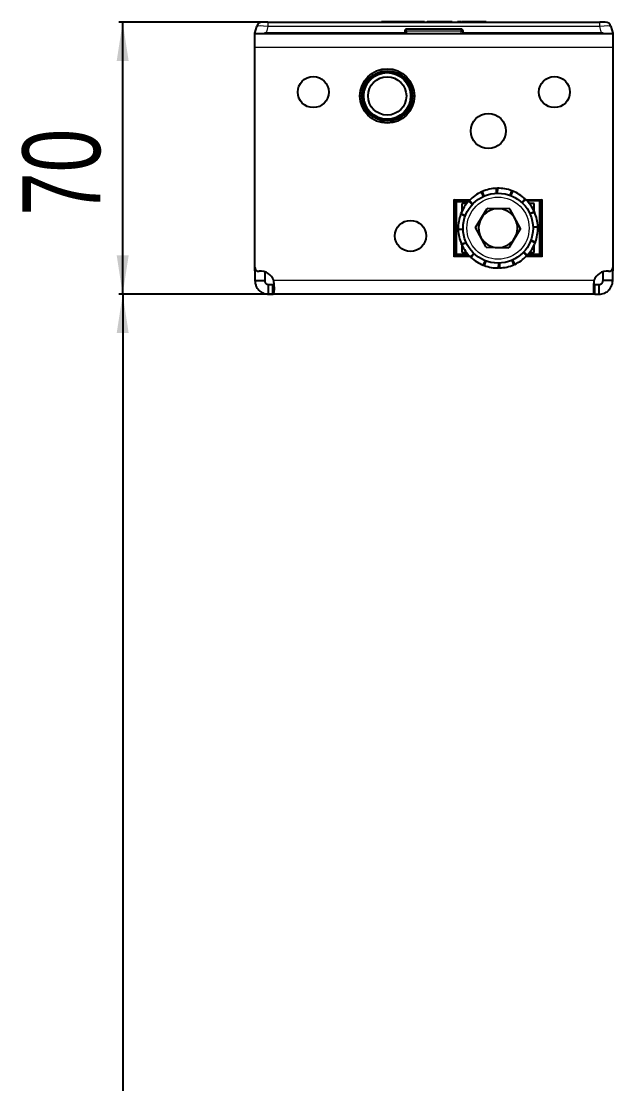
# Model space of a CAD drawing. Header units: millimetres. Extents: x 0 to 2835, y -808 to 618.
# Drawn here: x 3.3 to 155.4, y -125.1 to 148.2 of the extents above; entities that cross this region are included whole.
import ezdxf

# ---------------------------------------------------------------- set-up
doc = ezdxf.new("R2010")
doc.units = ezdxf.units.MM
doc.layers.add('FORMAT', color=7, linetype='Continuous')
doc.styles.add('SLDTEXTSTYLE0', font='TXT', dxfattribs={"width": 0.75})
doc.dimstyles.new('SLDDIMSTYLE0', dxfattribs={"dimtxt": 20, "dimasz": 10, "dimexe": 0, "dimexo": 0.0625, "dimgap": 5, "dimtad": 2, "dimdec": 1, "dimrnd": 1e-09, "dimzin": 12, "dimdsep": 46, "dimtxsty": 'SLDTEXTSTYLE0', "dimsah": 1, "dimcen": 0.09, "dimadec": 0, "dimazin": 3, "dimtfac": 1, "dimtofl": 0, "dimtmove": 0, "dimatfit": 3, "dimfxl": 0, "dimfrac": 2, "dimtolj": 1, "dimtzin": 12, "dimarcsym": 0})

# ---------------------------------------------------------------- blocks, each defined once
blk = doc.blocks.new('_D_5')
at = {"layer": 'FORMAT'}
for p, q in [((65.28, 147.96), (28.38, 147.96)), ((29.38, 77.96), (29.38, 147.96)), ((67.96, 77.96), (28.38, 77.96))]:
    blk.add_line(p, q, dxfattribs=at)
for points in [[(29.38, 147.96), (27.84, 137.96), (30.92, 137.96)], [(29.38, 77.96), (30.92, 87.96), (27.84, 87.96)]]:
    blk.add_solid(points, dxfattribs=at)
at = {"layer": 'FORMAT', "insert": (3.6, 98.18), "char_height": 20, "attachment_point": 1, "rotation": 90, "style": 'SLDTEXTSTYLE0'}
blk.add_mtext('70', dxfattribs=at)
blk = doc.blocks.new('_D_6')
at = {"layer": 'FORMAT'}
for p, q in [((67.96, 77.96), (28.38, 77.96)), ((29.38, 77.96), (29.38, -738.04)), ((67.96, -738.04), (28.38, -738.04))]:
    blk.add_line(p, q, dxfattribs=at)
for points in [[(29.38, 77.96), (27.84, 67.96), (30.92, 67.96)], [(29.38, -738.04), (30.92, -728.04), (27.84, -728.04)]]:
    blk.add_solid(points, dxfattribs=at)
at = {"layer": 'FORMAT', "insert": (3.6, -352.21), "char_height": 20, "attachment_point": 1, "rotation": 90, "style": 'SLDTEXTSTYLE0'}
blk.add_mtext('816', dxfattribs=at)

msp = doc.modelspace()

# ---------------------------------------------------------------- linework, layer by layer
at = {"color": 7, "linetype": 'Continuous', "lineweight": 25}
for p, q in [((66.74, 147.96), (65.29, 147.96)), ((66.74, 147.96), (152.04, 147.96)), ((95.96, 148.16), (95.96, 147.96)), ((101.61, 148.16), (101.67, 148.16)), ((101.67, 148.16), (101.67, 147.96)), ((101.67, 148.16), (102.8, 148.16)), ((102.8, 148.16), (102.8, 147.96)), ((102.8, 148.16), (105.47, 148.16)), ((105.47, 148.16), (105.47, 147.96)), ((105.47, 148.16), (106.96, 148.16)), ((106.96, 148.16), (106.96, 147.96)), ((107.77, 148.19), (107.77, 147.96)), ((111.24, 148.16), (114.07, 148.16)), ((114.07, 148.16), (114.07, 147.96)), ((115.21, 148.16), (115.21, 147.96)), ((115.46, 148.16), (115.46, 147.96)), ((116.7, 148.16), (116.7, 147.96)), ((117.13, 148.16), (122.38, 148.16)), ((122.81, 148.16), (122.81, 147.96)), ((153.48, 147.96), (152.04, 147.96)), ((63.39, 145.16), (63.84, 146.85)), ((63.39, 144.96), (63.39, 145.16)), ((63.39, 141.46), (63.39, 144.96)), ((155.39, 144.96), (63.39, 144.96)), ((101.89, 145.16), (66.28, 145.16)), ((101.89, 145.66), (101.89, 145.16)), ((101.89, 144.96), (101.89, 145.16)), ((116.39, 146.16), (102.39, 146.16)), ((116.89, 145.16), (116.89, 145.66)), ((152.49, 145.16), (116.89, 145.16)), ((116.89, 144.96), (116.89, 145.16)), ((154.93, 146.85), (155.39, 145.16)), ((155.39, 145.16), (155.39, 144.96)), ((155.39, 144.96), (155.39, 141.46)), ((63.39, 84.86), (63.39, 141.46)), ((155.39, 141.46), (155.39, 84.86)), ((122.12, 103.14), (121.6, 104.27)), ((121.83, 104.37), (122.24, 103.19)), ((125.54, 103.95), (125.49, 105.2)), ((125.74, 105.21), (125.66, 103.96)), ((129.01, 103.4), (129.44, 104.57)), ((129.67, 104.49), (129.12, 103.36)), ((114.89, 101.96), (114.54, 102.31)), ((118.4, 101.96), (114.89, 101.96)), ((114.89, 101.96), (114.89, 87.96)), ((115.24, 101.61), (114.89, 101.96)), ((117.8, 101.26), (116.64, 101.26)), ((116.64, 99.38), (116.64, 101.26)), ((119.28, 101.07), (118.36, 101.92)), ((118.54, 102.1), (119.37, 101.17)), ((118.89, 101.71), (118.89, 101.44)), ((132, 101.57), (132.85, 102.48)), ((133.03, 102.31), (132.09, 101.48)), ((136.89, 101.96), (133.37, 101.96)), ((135.14, 101.26), (133.97, 101.26)), ((135.14, 99.38), (135.14, 101.26)), ((137.24, 102.31), (136.89, 101.96)), ((136.89, 101.96), (136.89, 87.96)), ((117.44, 98.08), (116.27, 98.52)), ((116.36, 98.75), (117.49, 98.2)), ((120.11, 95.09), (123.12, 100.03)), ((128.89, 99.89), (123.12, 100.03)), ((131.66, 94.83), (128.89, 99.89)), ((134.06, 98.72), (135.2, 99.25)), ((135.3, 99.02), (134.11, 98.61)), ((115.64, 94.82), (116.89, 94.74)), ((116.89, 94.61), (115.64, 94.57)), ((122.88, 90.03), (120.11, 95.09)), ((131.66, 94.83), (128.66, 89.9)), ((134.88, 95.31), (136.13, 95.36)), ((136.13, 95.11), (134.88, 95.18)), ((116.47, 90.9), (117.66, 91.31)), ((117.71, 91.2), (116.57, 90.68)), ((116.64, 88.66), (116.64, 90.54)), ((135.41, 91.17), (134.28, 91.72)), ((134.33, 91.84), (135.5, 91.41)), ((135.14, 88.66), (135.14, 90.54)), ((114.89, 87.96), (114.54, 87.61)), ((115.24, 88.31), (114.89, 87.96)), ((114.89, 87.96), (118.4, 87.96)), ((116.64, 88.66), (117.8, 88.66)), ((118.74, 87.61), (119.68, 88.44)), ((119.77, 88.36), (118.92, 87.44)), ((122.88, 90.03), (128.66, 89.9)), ((133.24, 87.82), (132.4, 88.76)), ((132.49, 88.85), (133.41, 88)), ((132.89, 88.21), (132.89, 88.48)), ((136.89, 87.96), (133.37, 87.96)), ((133.97, 88.66), (135.14, 88.66)), ((136.89, 87.96), (136.54, 88.31)), ((137.24, 87.61), (136.89, 87.96)), ((63.39, 83.96), (63.39, 84.86)), ((122.1, 85.44), (122.65, 86.56)), ((122.77, 86.52), (122.33, 85.35)), ((126.03, 84.71), (126.11, 85.96)), ((126.23, 85.97), (126.28, 84.72)), ((129.94, 85.55), (129.53, 86.73)), ((129.65, 86.78), (130.17, 85.65)), ((155.39, 84.86), (155.39, 83.96)), ((63.39, 83.96), (63.39, 81.46)), ((65.89, 83.74), (65.89, 81.46)), ((152.89, 81.46), (152.89, 83.74)), ((155.39, 81.46), (155.39, 83.96)), ((63.39, 81.46), (65.89, 81.46)), ((66.89, 80.46), (67.97, 80.46)), ((66.89, 77.96), (66.89, 80.46)), ((67.97, 77.96), (67.97, 80.46)), ((150.8, 77.96), (150.8, 80.46)), ((150.8, 80.46), (151.89, 80.46)), ((151.89, 77.96), (151.89, 80.46)), ((155.39, 81.46), (152.89, 81.46)), ((66.89, 77.96), (67.97, 77.96)), ((150.8, 77.96), (67.97, 77.96)), ((150.8, 77.96), (151.89, 77.96))]:
    msp.add_line(p, q, dxfattribs=at)
at = {"color": 8, "linetype": 'Continuous', "lineweight": 18}
for p, q in [((66.74, 147.96), (66.74, 146.85)), ((98.07, 148.16), (98.07, 147.96)), ((108.88, 148.16), (108.88, 147.96)), ((111.24, 148.16), (111.24, 147.96)), ((117.13, 148.16), (117.13, 147.96)), ((122.38, 148.16), (122.38, 147.96)), ((152.04, 146.85), (152.04, 147.96)), ((66.74, 146.85), (66.28, 145.16)), ((152.04, 146.85), (66.74, 146.85)), ((102.39, 145.66), (101.89, 145.66)), ((102.39, 145.66), (102.39, 146.16)), ((102.39, 145.66), (102.39, 144.96)), ((116.39, 145.66), (102.39, 145.66)), ((116.39, 145.66), (116.39, 146.16)), ((116.39, 144.96), (116.39, 145.66)), ((116.39, 145.66), (116.89, 145.66)), ((152.49, 145.16), (152.04, 146.85)), ((155.39, 141.46), (63.39, 141.46)), ((114.54, 87.61), (114.54, 102.31)), ((114.54, 102.31), (118.74, 102.31)), ((118.09, 101.61), (115.24, 101.61)), ((115.24, 101.61), (115.24, 88.31)), ((132.69, 102.31), (133.03, 102.31)), ((133.03, 102.31), (137.24, 102.31)), ((136.54, 88.31), (136.54, 101.96)), ((137.24, 102.31), (137.24, 87.61)), ((118.74, 87.61), (114.54, 87.61)), ((115.24, 88.31), (118.09, 88.31)), ((119.08, 87.61), (118.74, 87.61)), ((137.24, 87.61), (133.03, 87.61)), ((133.69, 88.31), (136.54, 88.31)), ((63.95, 83.96), (63.39, 83.96)), ((155.39, 83.96), (154.83, 83.96)), ((150.55, 81.46), (68.22, 81.46))]:
    msp.add_line(p, q, dxfattribs=at)
at = {"color": 7, "linetype": 'Continuous', "lineweight": 25}
for centre, radius in [((78.39, 129.96), 4), ((97.39, 128.96), 7), ((97.39, 128.96), 6.5), ((97.39, 128.96), 6), ((140.39, 129.96), 4), ((97.39, 128.96), 4.93), ((123.39, 119.96), 4.5), ((125.89, 94.96), 9), ((103.39, 92.96), 4)]:
    msp.add_circle(centre, radius, dxfattribs=at)
at = {"color": 8, "linetype": 'Continuous', "lineweight": 18}
for centre, radius in [((97.39, 128.96), 6.25), ((125.89, 94.96), 8)]:
    msp.add_circle(centre, radius, dxfattribs=at)
at = {"color": 7, "linetype": 'Continuous', "lineweight": 25}
for centre, radius, start, end in [((65.29, 146.46), 1.5, 90, 165), ((153.48, 146.46), 1.5, 15, 90), ((102.39, 145.66), 0.5, 90, 180), ((116.39, 145.66), 0.5, 0, 90), ((125.89, 94.96), 10.25, 114.7104, 135.8145), ((125.89, 94.96), 10.25, 92.2104, 113.3145), ((125.89, 94.96), 10.25, 69.7104, 90.8145), ((125.89, 94.96), 10.25, 47.2104, 68.3145), ((125.89, 94.96), 10.25, 137.2104, 158.3145), ((125.89, 94.96), 10.25, 24.7104, 45.8145), ((125.89, 94.96), 10.25, 159.7104, 180.8145), ((125.89, 94.96), 5, 88.6784, 148.6784), ((125.89, 94.96), 5, 28.6784, 88.6784), ((125.89, 94.96), 10.25, 2.2104, 23.3145), ((125.89, 94.96), 5, 148.6784, 208.6784), ((125.89, 94.96), 5, 328.6784, 28.6784), ((125.89, 94.96), 10.25, 182.2104, 203.3145), ((125.89, 94.96), 10.25, 339.7104, 0.8145), ((125.89, 94.96), 10.25, 204.7104, 225.8145), ((125.89, 94.96), 5, 208.6784, 268.6784), ((125.89, 94.96), 5, 268.6784, 328.6784), ((125.89, 94.96), 10.25, 317.2104, 338.3145), ((125.89, 94.96), 10.25, 294.7104, 315.8145), ((64.39, 84.86), 1, 180, 276.3794), ((125.89, 94.96), 10.25, 227.2104, 248.3145), ((125.89, 94.96), 10.25, 249.7104, 270.8145), ((125.89, 94.96), 10.25, 272.2104, 293.3145), ((154.39, 84.86), 1, 263.6206, 0), ((64.89, 80.39), 3.5, 17.8253, 96.3794), ((153.89, 80.39), 3.5, 83.6206, 162.1747)]:
    msp.add_arc(centre, radius, start, end, dxfattribs=at)
at = {"color": 8, "linetype": 'Continuous', "lineweight": 18}
for centre, major_axis, start_param, end_param in [((66.84, 146.46), (3, -0.38), 1.621093, 3.124852), ((151.93, 146.46), (3, 0.38), 0.016741, 1.520499)]:
    msp.add_ellipse(centre, major_axis=major_axis, ratio=0.123038, start_param=start_param, end_param=end_param, dxfattribs=at)
at = {"color": 7, "linetype": 'Continuous', "lineweight": 25}
for centre, major_axis, start_param, end_param in [((63.39, 133.57), (3.1, 11.57), 0.067037, 0.253072), ((155.39, 133.57), (-3.1, 11.57), 6.030113, 6.216148)]:
    msp.add_ellipse(centre, major_axis=major_axis, ratio=0.250563, start_param=start_param, end_param=end_param, dxfattribs=at)
for points, knots in [([(95.96, 148.16), (96.33, 148.16), (97.02, 148.16), (97.74, 148.16), (98.07, 148.16)], [0, 0, 0, 0, 0.5368, 1, 1, 1, 1]), ([(98.07, 148.16), (98.57, 148.16), (99.51, 148.16), (100.7, 148.16), (101.42, 148.16), (101.6, 148.16), (101.61, 148.16)], [0, 0, 0, 0, 0.3819835, 0.7133523, 0.984017, 1, 1, 1, 1]), ([(107.79, 148.16), (107.78, 148.16), (107.76, 148.16), (107.91, 148.16), (108.28, 148.16), (108.67, 148.16), (108.88, 148.16)], [0, 0, 0, 0, 0.061615, 0.333035, 0.637399, 1, 1, 1, 1]), ([(108.88, 148.16), (109.04, 148.16), (109.4, 148.16), (110.2, 148.16), (110.83, 148.16), (111.24, 148.16)], [0, 0, 0, 0, 0.216742, 0.489643, 1, 1, 1, 1]), ([(115.46, 148.16), (115.52, 148.16), (115.62, 148.16), (115.93, 148.16), (116.21, 148.16), (116.41, 148.16), (116.48, 148.16)], [0, 0, 0, 0, 0.255277, 0.538303, 0.854078, 1, 1, 1, 1]), ([(115.64, 148.16), (115.75, 148.16), (116, 148.16), (116.3, 148.16), (116.48, 148.16), (116.48, 148.16)], [0, 0, 0, 0, 0.466249, 0.997338, 1, 1, 1, 1]), ([(116.7, 148.16), (116.71, 148.16), (116.72, 148.16), (116.84, 148.16), (116.98, 148.16), (117.08, 148.16), (117.13, 148.16)], [0, 0, 0, 0, 0.285248, 0.560563, 0.777151, 1, 1, 1, 1]), ([(122.38, 148.16), (122.44, 148.16), (122.57, 148.16), (122.71, 148.16), (122.8, 148.16), (122.81, 148.16), (122.81, 148.16)], [0, 0, 0, 0, 0.281303, 0.555629, 0.773878, 1, 1, 1, 1]), ([(121.6, 104.27), (121.64, 104.29), (121.7, 104.32), (121.77, 104.35), (121.81, 104.37), (121.83, 104.37)], [0, 0, 0, 0, 0.4999808, 0.7499881, 1, 1, 1, 1]), ([(125.49, 105.2), (125.53, 105.2), (125.59, 105.21), (125.68, 105.21), (125.72, 105.21), (125.74, 105.21)], [0, 0, 0, 0, 0.499981, 0.749988, 1, 1, 1, 1]), ([(129.44, 104.57), (129.48, 104.56), (129.54, 104.54), (129.62, 104.51), (129.65, 104.49), (129.67, 104.49)], [0, 0, 0, 0, 0.499981, 0.749988, 1, 1, 1, 1]), ([(118.36, 101.92), (118.39, 101.95), (118.43, 102), (118.49, 102.06), (118.52, 102.09), (118.54, 102.1)], [0, 0, 0, 0, 0.499981, 0.749988, 1, 1, 1, 1]), ([(132.85, 102.48), (132.88, 102.45), (132.92, 102.41), (132.99, 102.35), (133.02, 102.33), (133.03, 102.31)], [0, 0, 0, 0, 0.499981, 0.749988, 1, 1, 1, 1]), ([(116.27, 98.52), (116.29, 98.55), (116.31, 98.61), (116.34, 98.69), (116.35, 98.73), (116.36, 98.75)], [0, 0, 0, 0, 0.499981, 0.749988, 1, 1, 1, 1]), ([(135.2, 99.25), (135.21, 99.21), (135.24, 99.15), (135.27, 99.07), (135.29, 99.04), (135.3, 99.02)], [0, 0, 0, 0, 0.499981, 0.749988, 1, 1, 1, 1]), ([(115.64, 94.57), (115.64, 94.61), (115.64, 94.67), (115.64, 94.75), (115.64, 94.79), (115.64, 94.82)], [0, 0, 0, 0, 0.499981, 0.749988, 1, 1, 1, 1]), ([(136.13, 95.36), (136.13, 95.31), (136.13, 95.25), (136.13, 95.17), (136.13, 95.13), (136.13, 95.11)], [0, 0, 0, 0, 0.4999808, 0.7499881, 1, 1, 1, 1]), ([(116.57, 90.68), (116.56, 90.71), (116.53, 90.77), (116.5, 90.85), (116.48, 90.88), (116.47, 90.9)], [0, 0, 0, 0, 0.499981, 0.749988, 1, 1, 1, 1]), ([(135.5, 91.41), (135.49, 91.37), (135.46, 91.31), (135.43, 91.23), (135.42, 91.19), (135.41, 91.17)], [0, 0, 0, 0, 0.499981, 0.749988, 1, 1, 1, 1]), ([(118.92, 87.44), (118.89, 87.47), (118.85, 87.51), (118.79, 87.57), (118.76, 87.6), (118.74, 87.61)], [0, 0, 0, 0, 0.499981, 0.749988, 1, 1, 1, 1]), ([(133.41, 88), (133.38, 87.97), (133.34, 87.92), (133.28, 87.86), (133.25, 87.83), (133.24, 87.82)], [0, 0, 0, 0, 0.499981, 0.749988, 1, 1, 1, 1]), ([(122.33, 85.35), (122.29, 85.36), (122.23, 85.38), (122.16, 85.41), (122.12, 85.43), (122.1, 85.44)], [0, 0, 0, 0, 0.4999808, 0.7499881, 1, 1, 1, 1]), ([(130.17, 85.65), (130.13, 85.63), (130.08, 85.61), (130, 85.57), (129.96, 85.56), (129.94, 85.55)], [0, 0, 0, 0, 0.499981, 0.749988, 1, 1, 1, 1]), ([(126.28, 84.72), (126.24, 84.72), (126.18, 84.71), (126.09, 84.71), (126.05, 84.71), (126.03, 84.71)], [0, 0, 0, 0, 0.499981, 0.749988, 1, 1, 1, 1]), ([(63.39, 81.46), (63.41, 81.14), (63.46, 80.55), (63.86, 79.61), (64.57, 78.74), (65.67, 78.08), (66.47, 78), (66.89, 77.96)], [0, 0, 0, 0, 0.17084, 0.319217, 0.548103, 0.767822, 1, 1, 1, 1]), ([(65.89, 81.46), (65.89, 81.37), (65.91, 81.2), (66, 80.98), (66.11, 80.82), (66.24, 80.69), (66.38, 80.59), (66.61, 80.48), (66.77, 80.47), (66.89, 80.46)], [0, 0, 0, 0, 0.154359, 0.287283, 0.400435, 0.496544, 0.604314, 0.723151, 1, 1, 1, 1]), ([(67.97, 77.96), (68.03, 77.98), (68.13, 78.01), (68.27, 78.29), (68.37, 78.75), (68.39, 79.38), (68.37, 80), (68.32, 80.7), (68.25, 81.2), (68.22, 81.46)], [0, 0, 0, 0, 0.144067, 0.271276, 0.474907, 0.597997, 0.726338, 0.860245, 1, 1, 1, 1]), ([(150.55, 81.46), (150.52, 81.17), (150.47, 80.61), (150.4, 79.71), (150.38, 78.83), (150.51, 78.1), (150.7, 78.01), (150.8, 77.96)], [0, 0, 0, 0, 0.16069, 0.3013121, 0.5219513, 0.7535732, 1, 1, 1, 1]), ([(151.89, 80.46), (152.01, 80.47), (152.23, 80.49), (152.49, 80.65), (152.67, 80.83), (152.79, 81.01), (152.87, 81.23), (152.88, 81.38), (152.89, 81.46)], [0, 0, 0, 0, 0.296302, 0.497469, 0.615497, 0.73607, 0.863114, 1, 1, 1, 1]), ([(151.89, 77.96), (152.34, 78.01), (153.15, 78.1), (154.06, 78.67), (154.65, 79.27), (155.05, 79.9), (155.33, 80.65), (155.37, 81.18), (155.39, 81.46)], [0, 0, 0, 0, 0.254149, 0.448213, 0.574908, 0.708872, 0.850468, 1, 1, 1, 1])]:
    msp.add_open_spline(points, degree=3, knots=knots, dxfattribs=at)
at = {"color": 8, "linetype": 'Continuous', "lineweight": 18}
for points, knots in [([(118.89, 101.71), (118.88, 101.71), (118.88, 101.71), (118.86, 101.7), (118.83, 101.68), (118.78, 101.66), (118.72, 101.64), (118.64, 101.62), (118.57, 101.61), (118.54, 101.61)], [0, 0, 0, 0, 0.114765, 0.239215, 0.374136, 0.520145, 0.663765, 0.791408, 1, 1, 1, 1]), ([(133.24, 88.31), (133.2, 88.31), (133.13, 88.3), (133.05, 88.28), (132.99, 88.26), (132.94, 88.24), (132.91, 88.22), (132.89, 88.21), (132.89, 88.21), (132.89, 88.21)], [0, 0, 0, 0, 0.208592, 0.336235, 0.479855, 0.625864, 0.760785, 0.885235, 1, 1, 1, 1])]:
    msp.add_open_spline(points, degree=3, knots=knots, dxfattribs=at)

# ---------------------------------------------------------------- dimensions: what is measured, and where the dimension line sits
at = {"layer": 'FORMAT'}
for base, p2, picture, middle in [((29.38, 147.96), (65.29, 147.96), '_D_5', (29.38, 112.96)), ((29.38, -738.04), (67.97, -738.04), '_D_6', (29.38, -330.04))]:
    dim = msp.add_linear_dim(base=base, p1=(67.97, 77.96), p2=p2, angle=90, dimstyle='SLDDIMSTYLE0', dxfattribs=at)
    dim.commit()
    dim.dimension.update_dxf_attribs({"geometry": picture, "text_midpoint": middle, "dimtype": 160})

doc.saveas('drawing.dxf')
